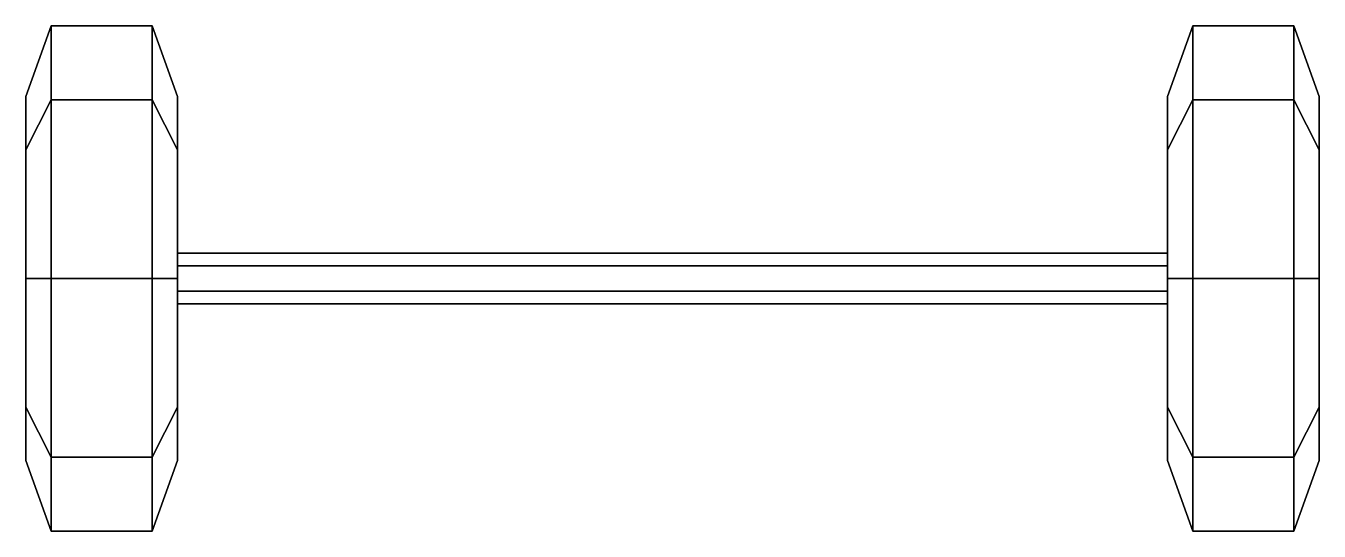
# Model space of a CAD drawing. Extents: x -1.28 to 1.28, y -0.5 to 0.5.
import ezdxf

# ---------------------------------------------------------------- set-up
doc = ezdxf.new("R2010")
doc.units = 0
doc.layers.add('WHEELS', color=2, linetype='CONTINUOUS')

msp = doc.modelspace()

# ---------------------------------------------------------------- linework, layer by layer
at = {"layer": 'WHEELS'}
for points in [[(-1.23, 0.3536, 0.3536), (-1.23, 0.5), (-1.28, 0.36), (-1.28, 0.2546, 0.2546)], [(-1.23, 0.5), (-1.23, 0.3536, -0.3536), (-1.28, 0.2546, -0.2546), (-1.28, 0.36)], [(-1.03, 0.3536, 0.3536), (-1.03, 0.5), (-1.23, 0.5), (-1.23, 0.3536, 0.3536)], [(-1.03, 0.5), (-1.03, 0.3536, -0.3536), (-1.23, 0.3536, -0.3536), (-1.23, 0.5)], [(-1.03, 0.5), (-1.03, 0.3536, 0.3536), (-0.98, 0.2546, 0.2546), (-0.98, 0.36)], [(-1.03, 0.3536, -0.3536), (-1.03, 0.5), (-0.98, 0.36), (-0.98, 0.2546, -0.2546)], [(1.03, 0.3536, 0.3536), (1.03, 0.5), (0.98, 0.36), (0.98, 0.2546, 0.2546)], [(1.03, 0.5), (1.03, 0.3536, -0.3536), (0.98, 0.2546, -0.2546), (0.98, 0.36)], [(1.23, 0.3536, 0.3536), (1.23, 0.5), (1.03, 0.5), (1.03, 0.3536, 0.3536)], [(1.23, 0.5), (1.23, 0.3536, -0.3536), (1.03, 0.3536, -0.3536), (1.03, 0.5)], [(1.23, 0.5), (1.23, 0.3536, 0.3536), (1.28, 0.2546, 0.2546), (1.28, 0.36)], [(1.23, 0.3536, -0.3536), (1.23, 0.5), (1.28, 0.36), (1.28, 0.2546, -0.2546)], [(-1.28, -0.2546, 0.2546), (-1.28, 0.36), (-1.28, 0.2546, -0.2546), (-1.28, -0.36)], [(-1.28, 0, 0.36), (-1.28, 0.2546, 0.2546), (-1.28, 0.36), (-1.28, -0.2546, 0.2546)], [(-0.98, 0.2546, 0.2546), (-0.98, -0.36), (-0.98, -0.2546, -0.2546), (-0.98, 0.36)], [(-0.98, 0.36), (-0.98, -0.2546, -0.2546), (-0.98, 0, -0.36), (-0.98, 0.2546, -0.2546)], [(0.98, -0.2546, 0.2546), (0.98, 0.36), (0.98, 0.2546, -0.2546), (0.98, -0.36)], [(0.98, 0, 0.36), (0.98, 0.2546, 0.2546), (0.98, 0.36), (0.98, -0.2546, 0.2546)], [(1.28, 0.2546, 0.2546), (1.28, -0.36), (1.28, -0.2546, -0.2546), (1.28, 0.36)], [(1.28, 0.36), (1.28, -0.2546, -0.2546), (1.28, 0, -0.36), (1.28, 0.2546, -0.2546)], [(-1.23, 0.3536, -0.3536), (-1.23, 0, -0.5), (-1.28, 0, -0.36), (-1.28, 0.2546, -0.2546)], [(-1.23, 0, 0.5), (-1.23, 0.3536, 0.3536), (-1.28, 0.2546, 0.2546), (-1.28, 0, 0.36)], [(-1.03, 0.3536, -0.3536), (-1.03, 0, -0.5), (-1.23, 0, -0.5), (-1.23, 0.3536, -0.3536)], [(-1.03, 0, 0.5), (-1.03, 0.3536, 0.3536), (-1.23, 0.3536, 0.3536), (-1.23, 0, 0.5)], [(-1.03, 0, -0.5), (-1.03, 0.3536, -0.3536), (-0.98, 0.2546, -0.2546), (-0.98, 0, -0.36)], [(-1.03, 0.3536, 0.3536), (-1.03, 0, 0.5), (-0.98, 0, 0.36), (-0.98, 0.2546, 0.2546)], [(1.03, 0.3536, -0.3536), (1.03, 0, -0.5), (0.98, 0, -0.36), (0.98, 0.2546, -0.2546)], [(1.03, 0, 0.5), (1.03, 0.3536, 0.3536), (0.98, 0.2546, 0.2546), (0.98, 0, 0.36)], [(1.23, 0.3536, -0.3536), (1.23, 0, -0.5), (1.03, 0, -0.5), (1.03, 0.3536, -0.3536)], [(1.23, 0, 0.5), (1.23, 0.3536, 0.3536), (1.03, 0.3536, 0.3536), (1.03, 0, 0.5)], [(1.23, 0, -0.5), (1.23, 0.3536, -0.3536), (1.28, 0.2546, -0.2546), (1.28, 0, -0.36)], [(1.23, 0.3536, 0.3536), (1.23, 0, 0.5), (1.28, 0, 0.36), (1.28, 0.2546, 0.2546)], [(-1.28, -0.36), (-1.28, 0.2546, -0.2546), (-1.28, 0, -0.36), (-1.28, -0.2546, -0.2546)], [(-0.98, 0, 0.36), (-0.98, -0.2546, 0.2546), (-0.98, -0.36), (-0.98, 0.2546, 0.2546)], [(0.98, -0.36), (0.98, 0.2546, -0.2546), (0.98, 0, -0.36), (0.98, -0.2546, -0.2546)], [(1.28, 0, 0.36), (1.28, -0.2546, 0.2546), (1.28, -0.36), (1.28, 0.2546, 0.2546)], [(0.98, 0.025, 0.0433), (0.98, 0.05), (-0.98, 0.05), (-0.98, 0.025, 0.0433)], [(0.98, 0.05), (0.98, 0.025, -0.0433), (-0.98, 0.025, -0.0433), (-0.98, 0.05)], [(-1.23, 0, -0.5), (-1.23, -0.3536, -0.3536), (-1.28, -0.2546, -0.2546), (-1.28, 0, -0.36)], [(-1.23, -0.3536, 0.3536), (-1.23, 0, 0.5), (-1.28, 0, 0.36), (-1.28, -0.2546, 0.2546)], [(-1.03, 0, -0.5), (-1.03, -0.3536, -0.3536), (-1.23, -0.3536, -0.3536), (-1.23, 0, -0.5)], [(-1.03, -0.3536, 0.3536), (-1.03, 0, 0.5), (-1.23, 0, 0.5), (-1.23, -0.3536, 0.3536)], [(-1.03, -0.3536, -0.3536), (-1.03, 0, -0.5), (-0.98, 0, -0.36), (-0.98, -0.2546, -0.2546)], [(-1.03, 0, 0.5), (-1.03, -0.3536, 0.3536), (-0.98, -0.2546, 0.2546), (-0.98, 0, 0.36)], [(0.98, 0.025, -0.0433), (0.98, -0.025, -0.0433), (-0.98, -0.025, -0.0433), (-0.98, 0.025, -0.0433)], [(0.98, -0.025, 0.0433), (0.98, 0.025, 0.0433), (-0.98, 0.025, 0.0433), (-0.98, -0.025, 0.0433)], [(1.03, 0, -0.5), (1.03, -0.3536, -0.3536), (0.98, -0.2546, -0.2546), (0.98, 0, -0.36)], [(1.03, -0.3536, 0.3536), (1.03, 0, 0.5), (0.98, 0, 0.36), (0.98, -0.2546, 0.2546)], [(1.23, 0, -0.5), (1.23, -0.3536, -0.3536), (1.03, -0.3536, -0.3536), (1.03, 0, -0.5)], [(1.23, -0.3536, 0.3536), (1.23, 0, 0.5), (1.03, 0, 0.5), (1.03, -0.3536, 0.3536)], [(1.23, -0.3536, -0.3536), (1.23, 0, -0.5), (1.28, 0, -0.36), (1.28, -0.2546, -0.2546)], [(1.23, 0, 0.5), (1.23, -0.3536, 0.3536), (1.28, -0.2546, 0.2546), (1.28, 0, 0.36)], [(0.98, -0.05), (0.98, -0.025, 0.0433), (-0.98, -0.025, 0.0433), (-0.98, -0.05)], [(0.98, -0.025, -0.0433), (0.98, -0.05), (-0.98, -0.05), (-0.98, -0.025, -0.0433)], [(-1.23, -0.5), (-1.23, -0.3536, 0.3536), (-1.28, -0.2546, 0.2546), (-1.28, -0.36)], [(-1.23, -0.3536, -0.3536), (-1.23, -0.5), (-1.28, -0.36), (-1.28, -0.2546, -0.2546)], [(-1.03, -0.3536, 0.3536), (-1.03, -0.5), (-0.98, -0.36), (-0.98, -0.2546, 0.2546)], [(-1.03, -0.5), (-1.03, -0.3536, -0.3536), (-0.98, -0.2546, -0.2546), (-0.98, -0.36)], [(1.03, -0.5), (1.03, -0.3536, 0.3536), (0.98, -0.2546, 0.2546), (0.98, -0.36)], [(1.03, -0.3536, -0.3536), (1.03, -0.5), (0.98, -0.36), (0.98, -0.2546, -0.2546)], [(1.23, -0.3536, 0.3536), (1.23, -0.5), (1.28, -0.36), (1.28, -0.2546, 0.2546)], [(1.23, -0.5), (1.23, -0.3536, -0.3536), (1.28, -0.2546, -0.2546), (1.28, -0.36)], [(-1.03, -0.5), (-1.03, -0.3536, 0.3536), (-1.23, -0.3536, 0.3536), (-1.23, -0.5)], [(-1.03, -0.3536, -0.3536), (-1.03, -0.5), (-1.23, -0.5), (-1.23, -0.3536, -0.3536)], [(1.23, -0.5), (1.23, -0.3536, 0.3536), (1.03, -0.3536, 0.3536), (1.03, -0.5)], [(1.23, -0.3536, -0.3536), (1.23, -0.5), (1.03, -0.5), (1.03, -0.3536, -0.3536)]]:
    msp.add_3dface(points, dxfattribs=at)

doc.saveas('drawing.dxf')
